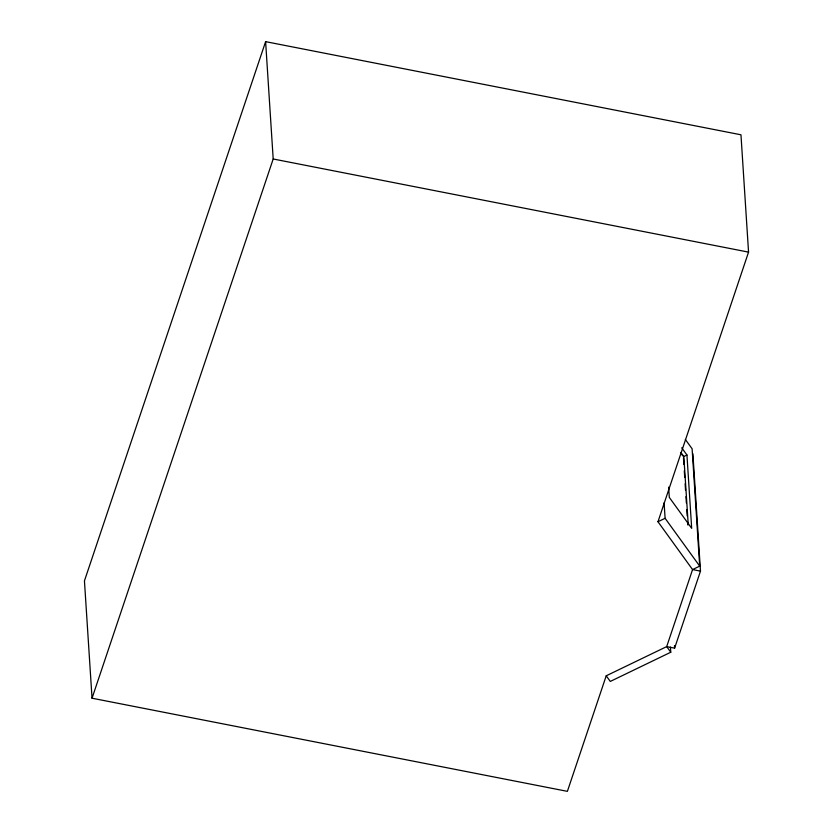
<?xml version="1.0" encoding="UTF-8"?>
<svg xmlns="http://www.w3.org/2000/svg" width="833" height="833" viewBox="0 0 833 833"><rect width="100%" height="100%" fill="white"/><g stroke="black" fill="none" stroke-linecap="round" stroke-linejoin="round"><path stroke-width="1.25" d="M700.491 571.126L692.567 569.574L657.976 521.739L748.555 252.128L740.964 134.79L265.612 41.65L84.445 580.872L92.036 698.21L567.388 791.35L606.216 675.802L666.692 646.606L674.615 648.157L700.491 571.126L692.9 453.787M92.036 698.21L273.193 158.988L265.612 41.65M683.372 456.723L686.944 455.005L681.727 447.79M657.976 521.739L665.098 518.293L664.099 502.82M685.34 439.439L692.108 448.789L699.699 566.128L692.567 569.574L666.692 646.606L670.763 652.239L610.287 681.436L606.216 675.802M273.193 158.988L748.555 252.128M680.842 452.392L683.82 456.505L688.235 524.696M681.144 453.631L682.633 455.693M665.098 518.293L699.699 566.128M686.944 455.005L691.682 528.341L669.315 497.416L668.649 487.128M683.456 458.015L683.872 464.439M684.289 470.874L684.705 477.309M685.122 483.744L685.538 490.179M685.955 496.603L686.371 503.038M686.788 509.473L687.204 515.908M687.621 522.343L687.787 524.915M674.449 645.575L674.615 648.157M670.43 647.085L670.763 652.239"/></g></svg>
